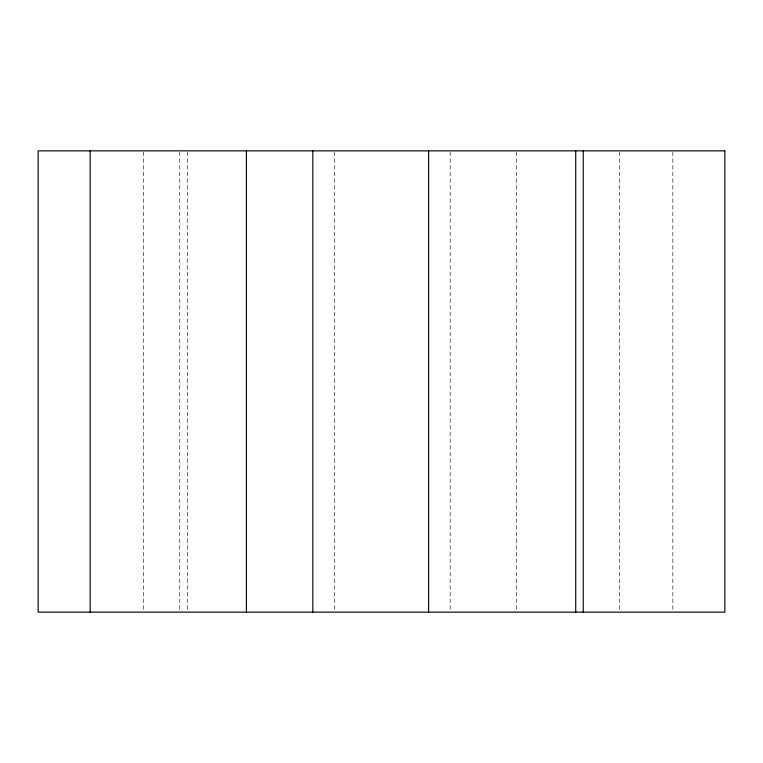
<?xml version="1.0" encoding="UTF-8"?>
<svg xmlns="http://www.w3.org/2000/svg" width="763" height="763" viewBox="0 0 763 763"><rect width="100%" height="100%" fill="white"/><g stroke="black" fill="none" stroke-linecap="round" stroke-linejoin="round"><path stroke-width="0.57" stroke-dasharray="3.81 2.86" d="M672.842 152.047L672.842 610.953M619.67 152.047L619.67 610.953M516.599 152.047L516.599 610.953M450.17 152.047L450.17 610.953M334.385 152.047L334.385 610.953M187.269 152.047L187.269 610.953M179.772 152.047L179.772 610.953M143.33 152.047L143.33 610.953"/><path stroke-width="1.14" d="M583.228 150.855L583.228 612.145M575.731 150.855L575.731 612.145M428.615 150.855L428.615 612.145M312.83 150.855L312.83 612.145M246.401 150.855L246.401 612.145M90.158 150.855L90.158 612.145M724.85 150.855L38.15 150.855L38.15 612.145L724.85 612.145L724.85 150.855"/></g></svg>
